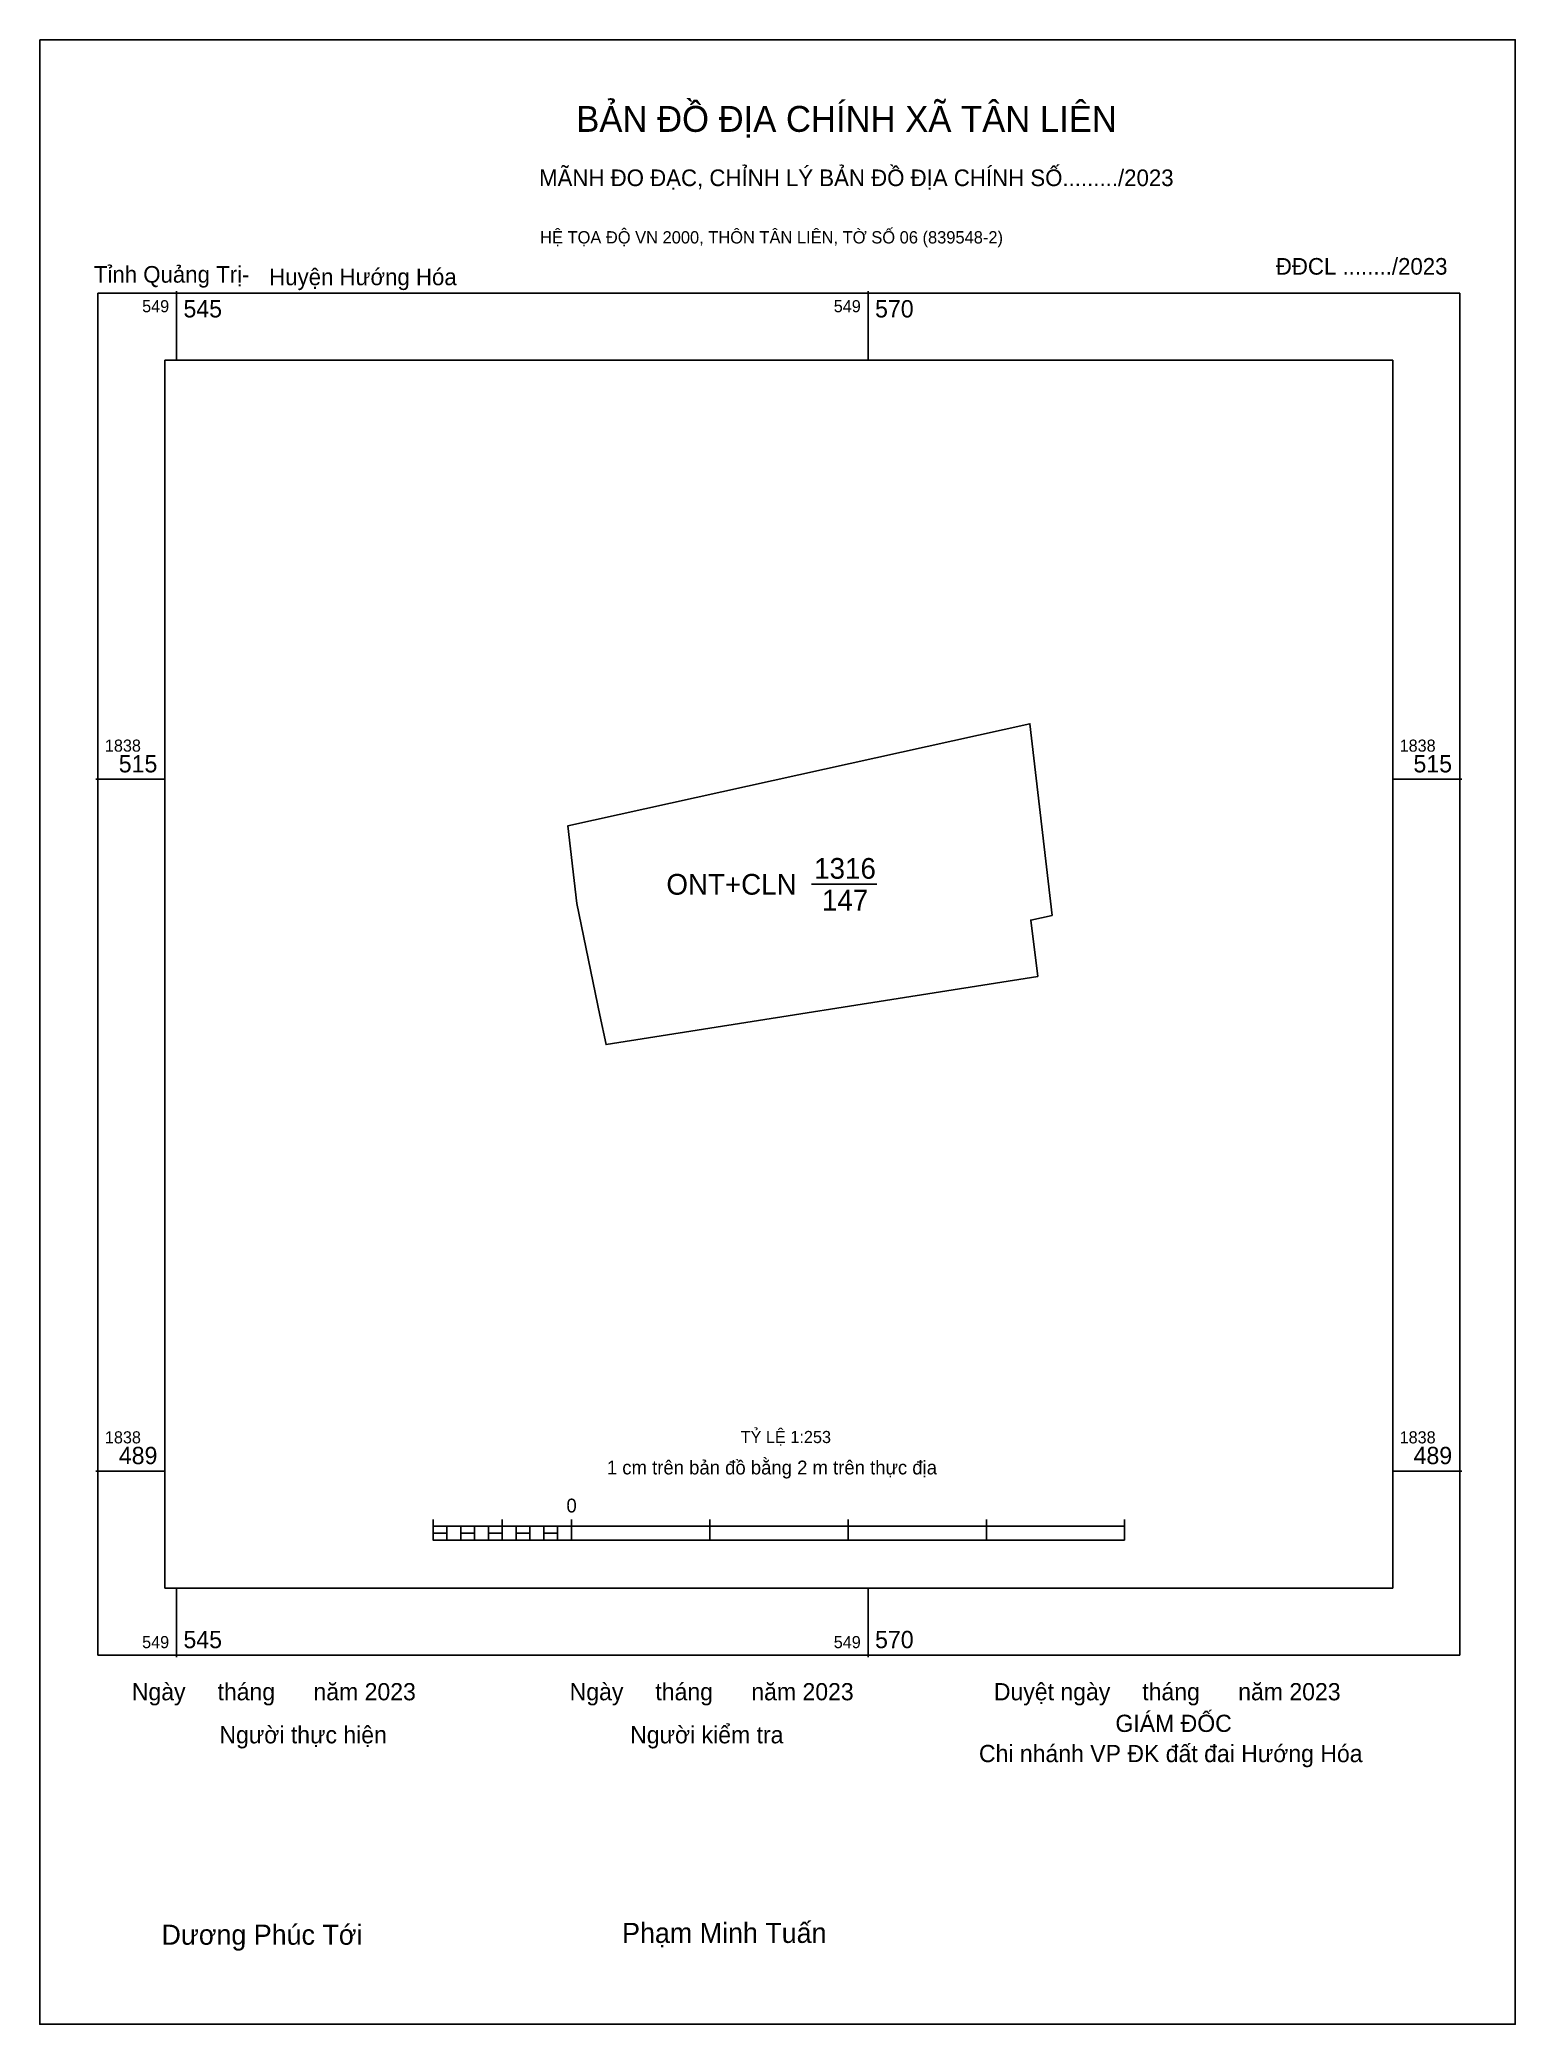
# Model space of a CAD drawing. Extents: x 549540.1 to 549594.3, y 1838469.5 to 1838542.3.
import ezdxf

# ---------------------------------------------------------------- set-up
doc = ezdxf.new("R2010")
doc.units = 0
for name, color, linetype in [('Level 10', 7, 'Continuous'), ('Level 13', 7, 'Continuous'), ('Level 15', 7, 'Continuous'), ('Level 6', 7, 'Continuous'), ('Level 62', 7, 'Continuous'), ('Level 63', 7, 'Continuous'), ('Level 9', 7, 'Continuous')]:
    doc.layers.add(name, color=color, linetype=linetype)

msp = doc.modelspace()

# ---------------------------------------------------------------- linework, layer by layer
at = {"layer": 'Level 10'}
msp.add_lwpolyline([(549576.74, 1838507.966), (549560.898, 1838505.468), (549560.673, 1838506.549), (549559.83, 1838510.64), (549559.5, 1838513.5), (549576.451, 1838517.24), (549577.26, 1838510.21), (549576.478, 1838510.037)], close=True, dxfattribs=at)
at = {"layer": 'Level 13'}
msp.add_line((549568.44, 1838511.35), (549570.835, 1838511.35), dxfattribs=at)
at = {"layer": 'Level 15'}
msp.add_lwpolyline([(549540.123, 1838542.329), (549594.255, 1838542.329), (549594.255, 1838469.535), (549540.123, 1838469.535)], close=True, dxfattribs=at)
at = {"layer": 'Level 62'}
msp.add_lwpolyline([(549544.72, 1838530.572), (549589.757, 1838530.572), (549589.757, 1838485.535), (549544.72, 1838485.535)], close=True, dxfattribs=at)
at = {"layer": 'Level 63'}
for p, q in [((549545.143, 1838533.109), (549545.143, 1838530.572)), ((549570.514, 1838533.109), (549570.514, 1838530.572)), ((549542.183, 1838515.2), (549544.72, 1838515.2)), ((549589.757, 1838515.2), (549592.294, 1838515.2)), ((549542.183, 1838489.829), (549544.72, 1838489.829)), ((549589.757, 1838489.829), (549592.294, 1838489.829)), ((549554.553, 1838488.055), (549554.553, 1838487.294)), ((549554.553, 1838487.801), (549579.924, 1838487.801)), ((549555.06, 1838487.801), (549555.06, 1838487.294)), ((549555.568, 1838487.801), (549555.568, 1838487.294)), ((549556.075, 1838487.801), (549556.075, 1838487.294)), ((549556.582, 1838487.801), (549556.582, 1838487.294)), ((549557.09, 1838488.055), (549557.09, 1838487.294)), ((549557.09, 1838487.801), (549557.09, 1838487.294)), ((549557.597, 1838487.801), (549557.597, 1838487.294)), ((549558.105, 1838487.801), (549558.105, 1838487.294)), ((549558.612, 1838487.801), (549558.612, 1838487.294)), ((549559.12, 1838487.801), (549559.12, 1838487.294)), ((549559.627, 1838488.055), (549559.627, 1838487.294)), ((549559.627, 1838487.801), (549559.627, 1838487.294)), ((549564.701, 1838488.055), (549564.701, 1838487.294)), ((549569.776, 1838488.055), (549569.776, 1838487.294)), ((549574.85, 1838488.055), (549574.85, 1838487.294)), ((549579.924, 1838488.055), (549579.924, 1838487.294)), ((549554.553, 1838487.294), (549579.924, 1838487.294)), ((549545.143, 1838485.535), (549545.143, 1838482.998)), ((549570.514, 1838485.535), (549570.514, 1838482.998))]:
    msp.add_line(p, q, dxfattribs=at)
for points in [[(549542.262, 1838533.03), (549592.215, 1838533.03), (549592.215, 1838483.077), (549542.262, 1838483.077)], [(549554.553, 1838487.548), (549555.06, 1838487.548), (549555.06, 1838487.294), (549554.553, 1838487.294)], [(549554.553, 1838487.548), (549555.06, 1838487.548), (549555.06, 1838487.294), (549554.553, 1838487.294)], [(549555.568, 1838487.548), (549556.075, 1838487.548), (549556.075, 1838487.294), (549555.568, 1838487.294)], [(549556.582, 1838487.548), (549557.09, 1838487.548), (549557.09, 1838487.294), (549556.582, 1838487.294)], [(549557.597, 1838487.548), (549558.105, 1838487.548), (549558.105, 1838487.294), (549557.597, 1838487.294)], [(549558.612, 1838487.548), (549559.12, 1838487.548), (549559.12, 1838487.294), (549558.612, 1838487.294)]]:
    msp.add_lwpolyline(points, close=True, dxfattribs=at)

# ---------------------------------------------------------------- texts
at = {"layer": 'Level 13'}
for s, p in [('1316', (549568.534, 1838511.553)), ('ONT+CLN', (549563.113, 1838510.969)), ('147', (549568.819, 1838510.386))]:
    msp.add_text(s, height=0.7611, dxfattribs=at).set_placement(p)
at = {"layer": 'Level 6'}
msp.add_text('TỶ LỆ 1:253', height=0.44601, dxfattribs=at).set_placement((549565.837, 1838490.854))
at = {"layer": 'Level 63'}
for s, height, p in [('BẢN ĐỒ ĐỊA CHÍNH XÃ TÂN LIÊN', 0.94982, (549559.807, 1838538.949)), ('MÃNH ĐO ĐẠC, CHỈNH LÝ BẢN ĐỒ ĐỊA CHÍNH SỐ........./2023', 0.60947, (549558.442, 1838536.959)), ('HỆ TỌA ĐỘ VN 2000, THÔN TÂN LIÊN, TỜ SỐ 06 (839548-2)', 0.45117, (549558.481, 1838534.855)), ('549', 0.444, (549543.882, 1838532.332)), ('545', 0.6343, (549545.397, 1838532.142)), ('549', 0.444, (549569.253, 1838532.332)), ('570', 0.6343, (549570.768, 1838532.142)), ('1838', 0.444, (549542.516, 1838516.215)), ('1838', 0.444, (549590.011, 1838516.215)), ('515', 0.6343, (549543.024, 1838515.454)), ('515', 0.6343, (549590.519, 1838515.454)), ('1838', 0.444, (549542.516, 1838490.843)), ('489', 0.6343, (549543.027, 1838490.082)), ('1838', 0.444, (549590.011, 1838490.843)), ('489', 0.6343, (549590.523, 1838490.082)), ('1 cm trên bản đồ bằng 2 m trên thực địa', 0.50743, (549560.93, 1838489.704)), ('0', 0.507, (549559.447, 1838488.309)), ('549', 0.444, (549543.882, 1838483.331)), ('545', 0.6343, (549545.397, 1838483.331)), ('549', 0.444, (549569.253, 1838483.331)), ('570', 0.6343, (549570.768, 1838483.331)), ('Ngày     tháng      năm 2023', 0.63132, (549543.503, 1838481.419)), ('Ngày     tháng      năm 2023', 0.63132, (549559.565, 1838481.419)), ('Duyệt ngày     tháng      năm 2023', 0.63132, (549575.127, 1838481.419)), ('Người kiểm tra', 0.63132, (549561.784, 1838479.84)), ('GIÁM ĐỐC', 0.6313, (549579.586, 1838480.259)), ('Người thực hiện', 0.63132, (549546.716, 1838479.84)), ('Chi nhánh VP ĐK đất đai Hướng Hóa', 0.63132, (549574.579, 1838479.151)), ('Dương Phúc Tới', 0.73637, (549544.592, 1838472.454)), ('Phạm Minh Tuấn', 0.73637, (549561.489, 1838472.52))]:
    msp.add_text(s, height=height, dxfattribs=at).set_placement(p)
at = {"layer": 'Level 9'}
for s, p in [('Tỉnh Quảng Trị-', (549542.11, 1838533.417)), ('Huyện Hướng Hóa', (549548.542, 1838533.325)), ('ĐĐCL ......../2023', (549585.47, 1838533.711))]:
    msp.add_text(s, height=0.60947, dxfattribs=at).set_placement(p)

doc.saveas('drawing.dxf')
